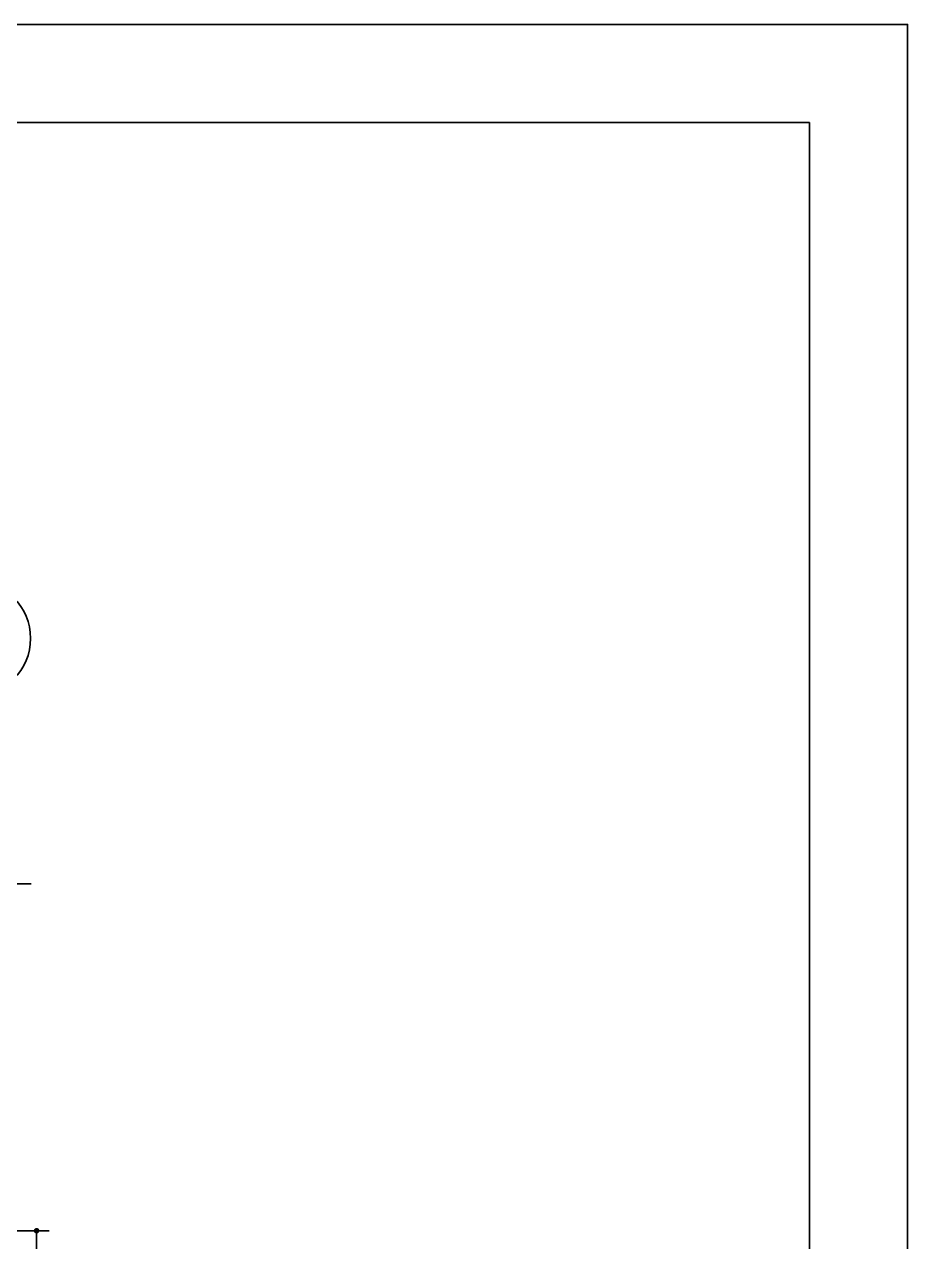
# Model space of a CAD drawing. Header units: inches. Extents: x 460503 to 460688, y 47570 to 48852.
# Drawn here: x 460577.41 to 460590.15, y 48406.09 to 48423.64 of the extents above; entities that cross this region are included whole.
import ezdxf

# ---------------------------------------------------------------- set-up
doc = ezdxf.new("R2010")
doc.units = ezdxf.units.IN
doc.header["$MEASUREMENT"] = 0
doc.linetypes.add('CENTER', pattern=[2, 1.25, -0.25, 0.25, -0.25])
doc.linetypes.add('DASHDOTX2', pattern=[2, 1, -0.5, 0, -0.5])
for name, color, linetype in [('1', 1, 'Continuous'), ('Ax', 1, 'DASHDOTX2'), ('AXE', 1, 'CENTER'), ('DIM', 8, 'Continuous'), ('lateral brace', 5, 'Continuous'), ('Layer4', 118, 'Continuous')]:
    doc.layers.add(name, color=color, linetype=linetype)
doc.styles.add('ROMANT', font='romant')
doc.dimstyles.new('Copy of 1-100', dxfattribs={"dimtxt": 0.24, "dimasz": 0.08, "dimexe": 0.18, "dimexo": 0.0625, "dimgap": 0.09, "dimtad": 1, "dimdec": 0, "dimlfac": 100, "dimdsep": 46, "dimtxsty": 'ROMANT', "dimblk": 'DOT', "dimcen": 0.09, "dimclrd": 1, "dimclre": 1, "dimclrt": 3, "dimadec": 0, "dimazin": 0, "dimtfac": 1, "dimtdec": 0, "dimtix": 1, "dimtofl": 0, "dimtmove": 2, "dimatfit": 3, "dimldrblk": 'DOT', "dimfxl": 1, "dimtolj": 1, "dimarcsym": 0})

# ---------------------------------------------------------------- blocks, each defined once
blk = doc.blocks.new('DOT')
at = {"layer": 'DIM', "color": 0, "linetype": 'ByBlock'}
blk.add_line((-0.5, 0), (-1, 0), dxfattribs=at)
at = {"layer": 'DIM', "color": 0, "linetype": 'ByBlock', "const_width": 0.5}
blk.add_lwpolyline([(-0.25, 0, 1), (0.25, 0, 1)], format="xyb", close=True, dxfattribs=at)
blk = doc.blocks.new('*D830')
at = {"color": 1, "lineweight": -2, "transparency": 16777216}
for p, q in [((460576.586, 48406.248), (460577.765, 48406.248)), ((460577.585, 48403.901), (460577.585, 48406.168)), ((460576.586, 48403.821), (460577.765, 48403.821))]:
    blk.add_line(p, q, dxfattribs=at)
at = {"layer": 'Defpoints', "color": 0, "transparency": 16777216}
for p in [(460576.524, 48406.248), (460577.585, 48406.248), (460576.524, 48403.821)]:
    blk.add_point(p, dxfattribs=at)
at = {"color": 1, "lineweight": -2, "transparency": 16777216, "xscale": 0.08, "yscale": 0.08, "zscale": 0.08}
for p, rotation in [((460577.585, 48406.248), 90), ((460577.585, 48403.821), 270)]:
    blk.add_blockref('DOT', p, dxfattribs=dict(at, rotation=rotation))
at = {"color": 3, "transparency": 16777216, "insert": (460577.375, 48405.034), "char_height": 0.24, "attachment_point": 5, "rotation": 90, "style": 'ROMANT'}
blk.add_mtext('\\A1;243', dxfattribs=at)
blk = doc.blocks.new('_Dot')
at = {"layer": 'DIM', "color": 0, "lineweight": -2}
blk.add_line((-0.5, 0), (-1, 0), dxfattribs=at)
at = {"layer": 'DIM', "color": 0, "const_width": 0.5}
blk.add_lwpolyline([(-0.25, 0, 1), (0.25, 0, 1)], format="xyb", close=True, dxfattribs=at)

msp = doc.modelspace()

# ---------------------------------------------------------------- linework, layer by layer
at = {"layer": '1'}
msp.add_lwpolyline([(460507.46120186, 48365.59073114), (460588.72955203, 48365.59073114), (460588.72955203, 48422.22372777), (460507.46120186, 48422.22372777)], close=True, dxfattribs=at)
at = {"layer": 'Ax', "linetype": 'Continuous', "ltscale": 0.5}
msp.add_circle((460576.67362997, 48414.78803753), 0.825, dxfattribs=at)
at = {"layer": 'AXE'}
for p, q in [((460551.06309178, 48411.24783771), (460577.507576, 48411.24783771)), ((460551.06305844, 48406.24783772), (460577.50754266, 48406.24783772))]:
    msp.add_line(p, q, dxfattribs=at)
at = {"layer": 'DIM'}
msp.add_lwpolyline([(460506.04537694, 48364.17490622), (460590.14537694, 48364.17490622), (460590.14537694, 48423.63955269), (460506.04537694, 48423.63955269)], close=True, dxfattribs=at)
at = {"layer": 'lateral brace'}
msp.add_lwpolyline([(460506.04537694, 48364.17490622), (460590.14537694, 48364.17490622), (460590.14537694, 48423.63955269), (460506.04537694, 48423.63955269)], close=True, dxfattribs=at)
at = {"layer": 'Layer4'}
msp.add_lwpolyline([(460590.14537694, 48423.63955269), (460506.04537694, 48423.63955269), (460506.04537694, 48364.17490622), (460590.14537694, 48364.17490622)], close=True, dxfattribs=at)

# ---------------------------------------------------------------- dimensions: what is measured, and where the dimension line sits
dim = msp.add_linear_dim(base=(460577.58487676, 48406.24783772), p1=(460576.52358722, 48403.82058535), p2=(460576.52358722, 48406.24783772), angle=90, dimstyle='Copy of 1-100')
dim.commit()
dim.dimension.update_dxf_attribs({"geometry": '*D830', "text_midpoint": (460577.37487676, 48405.03421153)})

doc.saveas('drawing.dxf')
